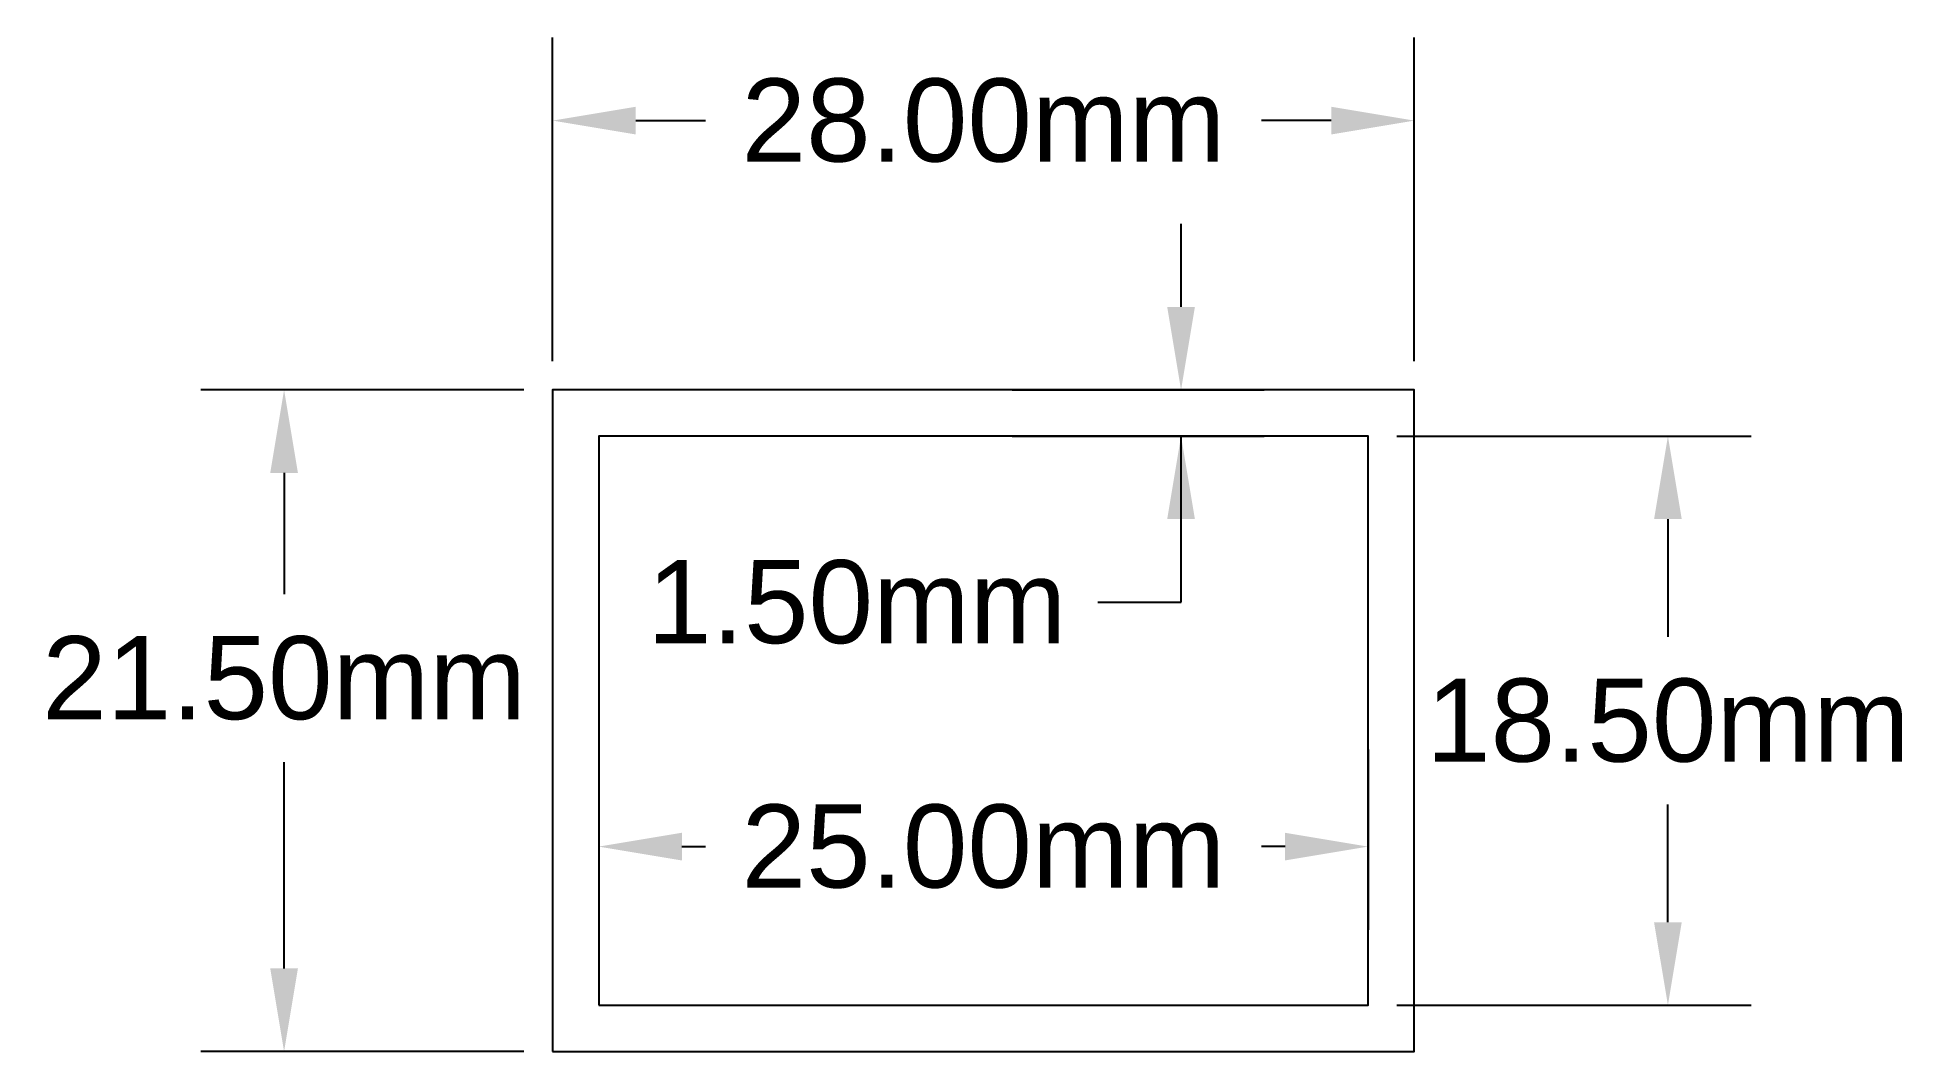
# Model space of a CAD drawing. Header units: inches. Extents: x 14.7 to 75.7, y 44.5 to 77.4.
import ezdxf

# ---------------------------------------------------------------- set-up
doc = ezdxf.new("R2010")
doc.units = ezdxf.units.IN
doc.header["$MEASUREMENT"] = 0
doc.layers.add('encapsulation', color=3, linetype='Continuous')
doc.layers.add('glassOutline', color=7, linetype='Continuous')
doc.styles.get("Standard").update_dxf_attribs({"font": 'arial.ttf'})
doc.dimstyles.get("Standard").update_dxf_attribs({"dimscale": 15, "dimtxt": 0.18, "dimasz": 0.18, "dimexe": 0.18, "dimexo": 0.0625, "dimgap": 0.09, "dimtad": 0, "dimtih": 1, "dimtoh": 1, "dimzin": 0, "dimdsep": 46, "dimtxsty": 'Standard', "dimcen": -0.09, "dimadec": 0, "dimazin": 0, "dimtfac": 1, "dimtdec": 4, "dimtofl": 0, "dimtmove": 0, "dimatfit": 3, "dimfxl": 1, "dimtolj": 1, "dimtzin": 0, "dimarcsym": 0})

# ---------------------------------------------------------------- blocks, each defined once
blk = doc.blocks.new('*D20')
at = {"layer": 'Defpoints', "color": 0}
for p in [(31.471, 65.962), (22.745, 44.462), (31.471, 44.462)]:
    blk.add_point(p, dxfattribs=at)
at = {"layer": 'glassOutline', "color": 0, "lineweight": -2}
for p, q in [((30.534, 65.962), (20.045, 65.962)), ((22.745, 63.262), (22.745, 59.319)), ((22.745, 47.162), (22.745, 53.862)), ((30.534, 44.462), (20.045, 44.462))]:
    blk.add_line(p, q, dxfattribs=at)
at = {"layer": 'glassOutline', "color": 0}
for points in [[(23.195, 63.262), (22.295, 63.262), (22.745, 65.962)], [(22.295, 47.162), (23.195, 47.162), (22.745, 44.462)]]:
    blk.add_solid(points, dxfattribs=at)
at = {"layer": 'glassOutline', "color": 0, "insert": (22.745, 56.591), "char_height": 2.7, "attachment_point": 5}
blk.add_mtext('\\A1;21.50mm', dxfattribs=at)
blk = doc.blocks.new('*D21')
at = {"layer": 'Defpoints', "color": 0}
for p in [(59.471, 74.714), (31.471, 65.962), (59.471, 65.962)]:
    blk.add_point(p, dxfattribs=at)
at = {"layer": 'glassOutline', "color": 0, "lineweight": -2}
for p, q in [((31.471, 66.9), (31.471, 77.414)), ((59.471, 66.9), (59.471, 77.414)), ((34.171, 74.714), (36.437, 74.714)), ((56.771, 74.714), (54.506, 74.714))]:
    blk.add_line(p, q, dxfattribs=at)
at = {"layer": 'glassOutline', "color": 0}
for points in [[(34.171, 75.164), (34.171, 74.264), (31.471, 74.714)], [(56.771, 74.264), (56.771, 75.164), (59.471, 74.714)]]:
    blk.add_solid(points, dxfattribs=at)
at = {"layer": 'glassOutline', "color": 0, "insert": (45.471, 74.714), "char_height": 2.7, "attachment_point": 5}
blk.add_mtext('\\A1;28.00mm', dxfattribs=at)
blk = doc.blocks.new('*D22')
at = {"layer": 'Defpoints', "color": 0}
for p in [(57.971, 64.462), (57.971, 45.962), (67.713, 45.962)]:
    blk.add_point(p, dxfattribs=at)
at = {"layer": 'glassOutline', "color": 0, "lineweight": -2}
for p, q in [((58.909, 64.462), (70.413, 64.462)), ((67.713, 61.762), (67.713, 57.941)), ((67.713, 48.662), (67.713, 52.484)), ((58.909, 45.962), (70.413, 45.962))]:
    blk.add_line(p, q, dxfattribs=at)
at = {"layer": 'glassOutline', "color": 0}
for points in [[(68.163, 61.762), (67.263, 61.762), (67.713, 64.462)], [(67.263, 48.662), (68.163, 48.662), (67.713, 45.962)]]:
    blk.add_solid(points, dxfattribs=at)
at = {"layer": 'glassOutline', "color": 0, "insert": (67.713, 55.212), "char_height": 2.7, "attachment_point": 5}
blk.add_mtext('\\A1;18.50mm', dxfattribs=at)
blk = doc.blocks.new('*D23')
at = {"layer": 'Defpoints', "color": 0}
for p in [(45.471, 65.962), (45.471, 64.462), (50.888, 64.462)]:
    blk.add_point(p, dxfattribs=at)
at = {"layer": 'glassOutline', "color": 0, "lineweight": -2}
for p, q in [((51.892, 68.662), (51.892, 71.362)), ((46.409, 65.962), (54.592, 65.962)), ((46.409, 64.462), (54.592, 64.462)), ((51.892, 59.062), (51.892, 64.462)), ((49.192, 59.062), (51.892, 59.062))]:
    blk.add_line(p, q, dxfattribs=at)
at = {"layer": 'glassOutline', "color": 0}
for points in [[(51.442, 68.662), (52.342, 68.662), (51.892, 65.962)], [(52.342, 61.762), (51.442, 61.762), (51.892, 64.462)]]:
    blk.add_solid(points, dxfattribs=at)
at = {"layer": 'glassOutline', "color": 0, "insert": (41.356, 59.062), "char_height": 2.7, "attachment_point": 5}
blk.add_mtext('\\A1;1.50mm', dxfattribs=at)
blk = doc.blocks.new('*D24')
at = {"color": 0, "lineweight": -2}
for p, q in [((32.971, 54.275), (32.971, 48.42)), ((57.971, 54.275), (57.971, 48.42)), ((35.671, 51.12), (36.437, 51.12)), ((55.271, 51.12), (54.506, 51.12))]:
    blk.add_line(p, q, dxfattribs=at)
at = {"color": 0}
for points in [[(35.671, 51.57), (35.671, 50.67), (32.971, 51.12)], [(55.271, 50.67), (55.271, 51.57), (57.971, 51.12)]]:
    blk.add_solid(points, dxfattribs=at)
at = {"layer": 'Defpoints', "color": 0}
for p in [(32.971, 55.212), (57.971, 55.212), (32.971, 51.12)]:
    blk.add_point(p, dxfattribs=at)
at = {"color": 0, "insert": (45.471, 51.12), "char_height": 2.7, "attachment_point": 5}
blk.add_mtext('\\A1;25.00mm', dxfattribs=at)

msp = doc.modelspace()

# ---------------------------------------------------------------- linework, layer by layer
at = {"layer": 'encapsulation'}
for points in [[(31.471, 44.462), (59.471, 44.462), (59.471, 65.962), (31.471, 65.962)], [(32.971, 45.962), (57.971, 45.962), (57.971, 64.462), (32.971, 64.462)]]:
    msp.add_lwpolyline(points, close=True, dxfattribs=at)

# ---------------------------------------------------------------- dimensions: what is measured, and where the dimension line sits
dim = msp.add_linear_dim(base=(32.971, 51.12), p1=(57.971, 55.212), p2=(32.971, 55.212), dimstyle='Standard', override={"dimpost": 'mm'})
dim.commit()
dim.dimension.update_dxf_attribs({"geometry": '*D24', "text_midpoint": (45.471, 51.12), "dimtype": 160})
at = {"layer": 'glassOutline'}
dim = msp.add_linear_dim(base=(59.471, 74.714), p1=(31.471, 65.962), p2=(59.471, 65.962), dimstyle='Standard', override={"dimpost": 'mm'}, dxfattribs=at)
dim.commit()
dim.dimension.update_dxf_attribs({"geometry": '*D21', "text_midpoint": (45.471, 74.714)})
for base, p1, p2, picture, middle in [((51.892, 64.462), (45.471, 65.962), (45.471, 64.462), '*D23', (41.356, 59.062)), ((22.745, 44.462), (31.471, 65.962), (31.471, 44.462), '*D20', (22.745, 56.591)), ((67.713, 45.962), (57.971, 64.462), (57.971, 45.962), '*D22', (67.713, 55.212))]:
    dim = msp.add_linear_dim(base=base, p1=p1, p2=p2, angle=90, dimstyle='Standard', override={"dimpost": 'mm'}, dxfattribs=at)
    dim.commit()
    dim.dimension.update_dxf_attribs({"geometry": picture, "text_midpoint": middle, "dimtype": 160})

doc.saveas('drawing.dxf')
